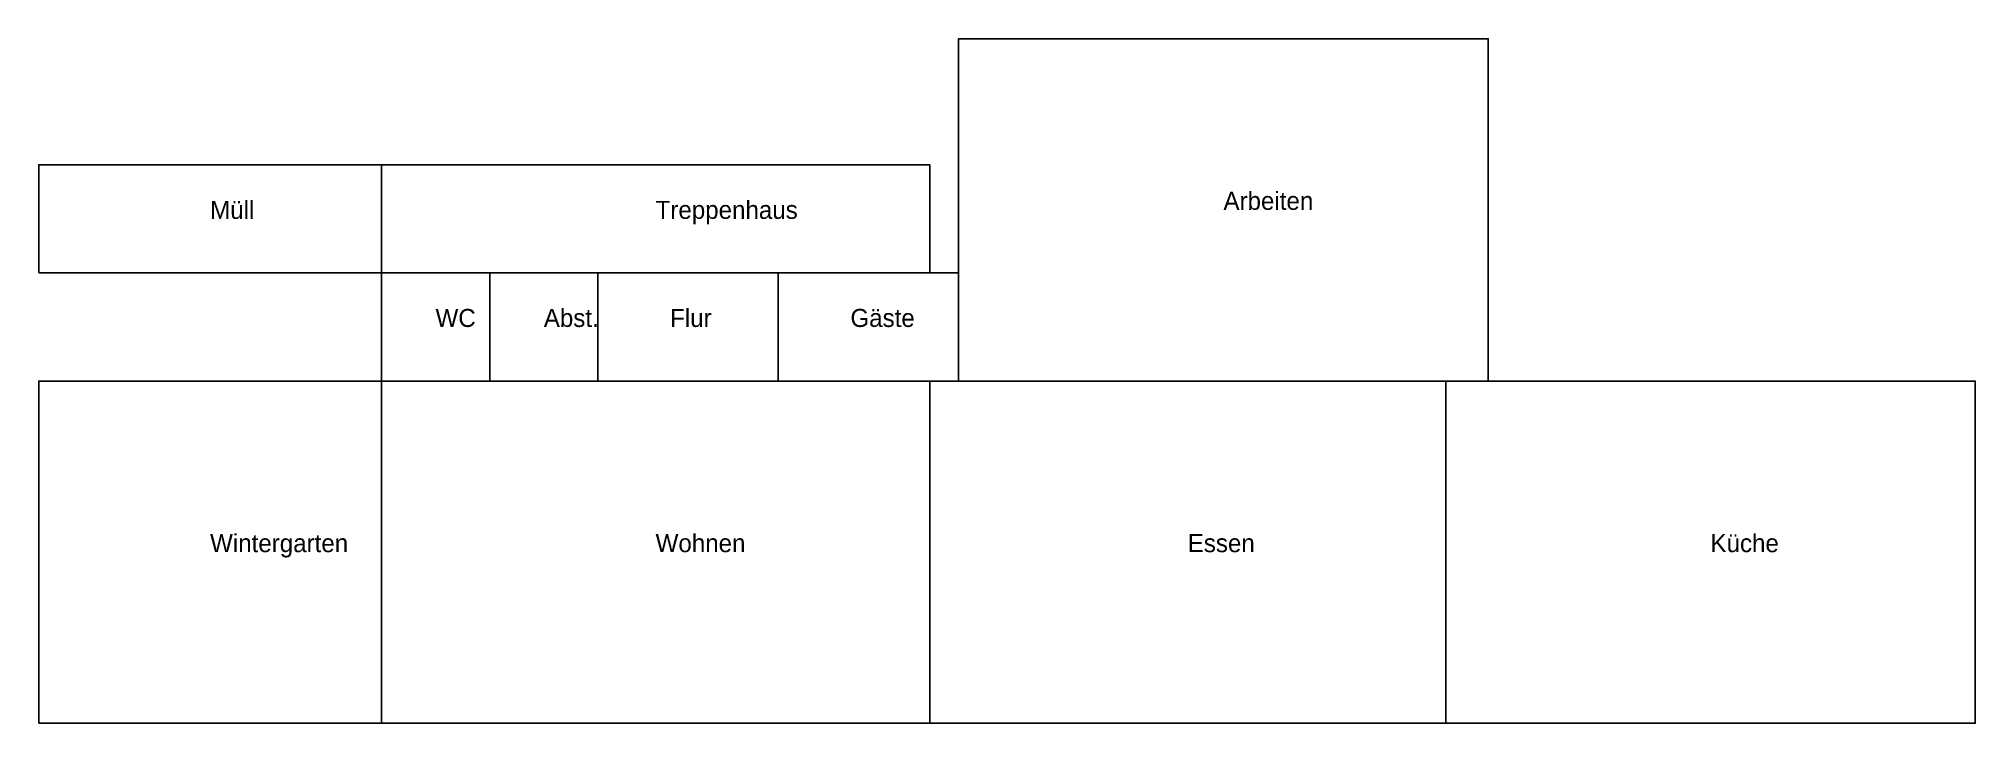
# Model space of a CAD drawing. Header units: metres. Extents: x 0 to 26.8, y 0 to 9.5.
import ezdxf

# ---------------------------------------------------------------- set-up
doc = ezdxf.new("R2010")
doc.units = ezdxf.units.M

msp = doc.modelspace()

# ---------------------------------------------------------------- linework, layer by layer
for points in [[(12.75, 4.75), (20.09, 4.75), (20.09, 9.5), (12.75, 9.5), (12.75, 4.75)], [(0, 6.25), (4.75, 6.25), (4.75, 7.75), (0, 7.75), (0, 6.25)], [(4.75, 6.25), (12.35, 6.25), (12.35, 7.75), (4.75, 7.75), (4.75, 6.25)], [(4.75, 4.75), (6.25, 4.75), (6.25, 6.25), (4.75, 6.25), (4.75, 4.75)], [(6.25, 4.75), (7.75, 4.75), (7.75, 6.25), (6.25, 6.25), (6.25, 4.75)], [(7.75, 4.75), (10.25, 4.75), (10.25, 6.25), (7.75, 6.25), (7.75, 4.75)], [(10.25, 4.75), (12.75, 4.75), (12.75, 6.25), (10.25, 6.25), (10.25, 4.75)], [(0, 0), (4.75, 0), (4.75, 4.75), (0, 4.75), (0, 0)], [(4.75, 0), (12.35, 0), (12.35, 4.75), (4.75, 4.75), (4.75, 0)], [(12.35, 0), (19.5, 0), (19.5, 4.75), (12.35, 4.75), (12.35, 0)], [(19.5, 0), (26.84, 0), (26.84, 4.75), (19.5, 4.75), (19.5, 0)]]:
    msp.add_lwpolyline(points, close=True)

# ---------------------------------------------------------------- texts
for s, p in [('Müll', (2.375, 7)), ('Treppenhaus', (8.55, 7)), ('Arbeiten', (16.42, 7.125)), ('WC', (5.5, 5.5)), ('Abst.', (7, 5.5)), ('Flur', (8.75, 5.5)), ('Gäste', (11.25, 5.5)), ('Wintergarten', (2.375, 2.375)), ('Wohnen', (8.55, 2.375)), ('Essen', (15.925, 2.375)), ('Küche', (23.17, 2.375))]:
    msp.add_text(s, height=0.25).set_placement(p)

doc.saveas('drawing.dxf')
